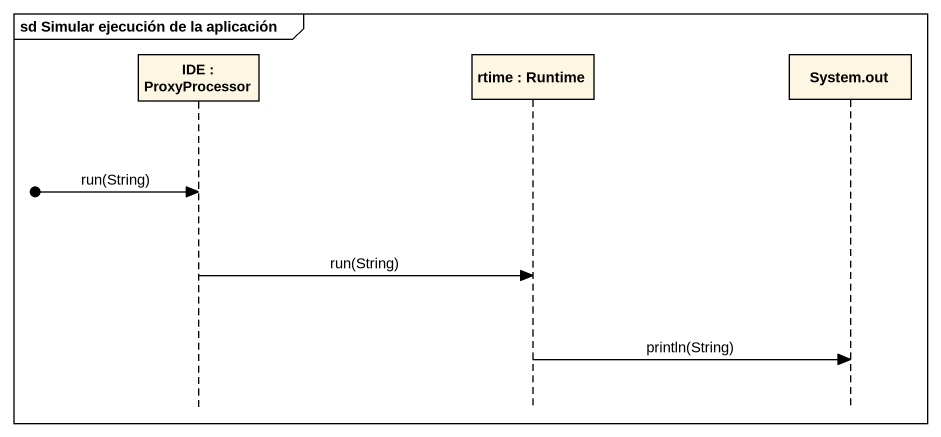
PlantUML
@startuml
mainframe sd Simular ejecución de la aplicación
hide footbox
participant "IDE : ProxyProcessor" as IDE
participant "rtime : Runtime" as rtime
participant "System.out" as System_out

[o-> IDE : run(String)
IDE -> rtime : run(String)
rtime -> System_out : println(String)
@enduml
